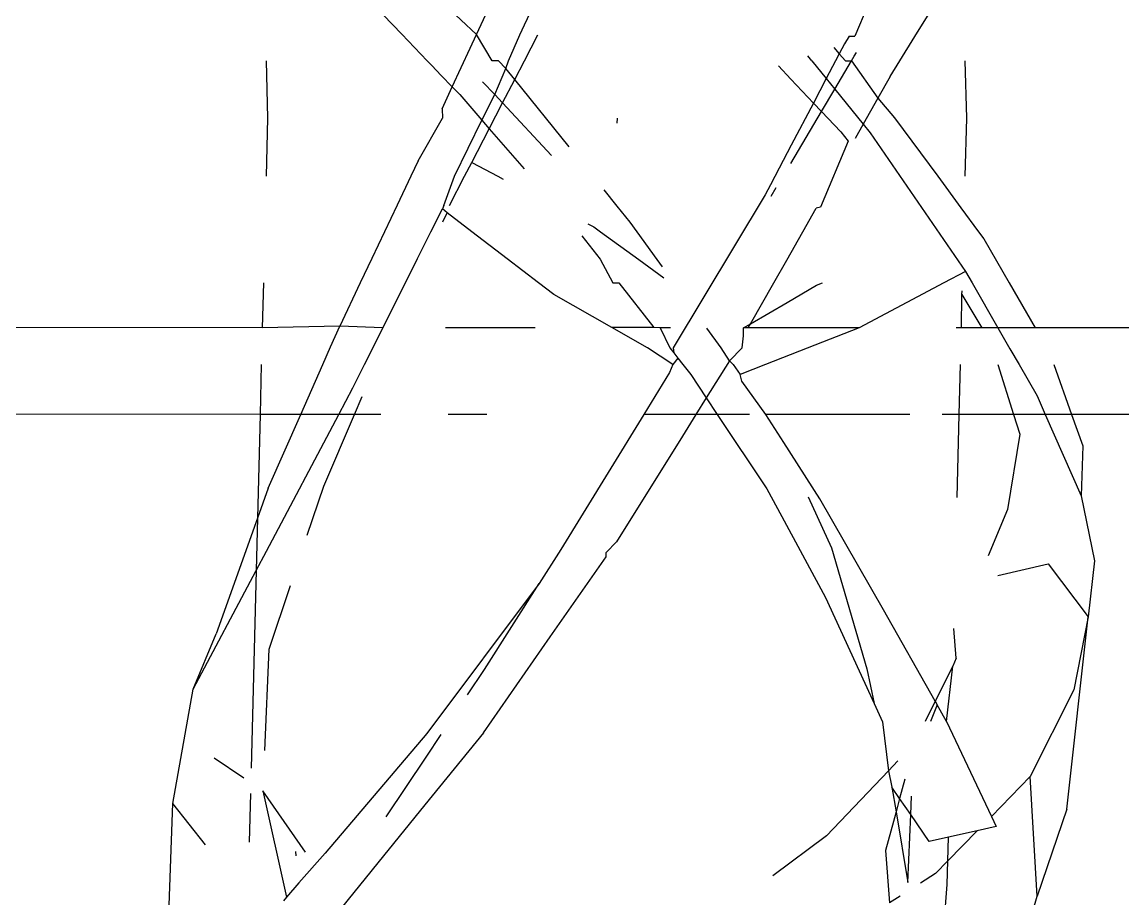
# Model space of a CAD drawing. Header units: inches. Extents: x 3324238 to 135265466, y -1036581 to 20094598.
# Drawn here: x 3354739.2512 to 3354739.6307, y -519086.7703 to -519086.468 of the extents above; entities that cross this region are included whole.
import ezdxf

# ---------------------------------------------------------------- set-up
doc = ezdxf.new("R2010")
doc.units = ezdxf.units.IN
doc.header["$MEASUREMENT"] = 0

msp = doc.modelspace()

# ---------------------------------------------------------------- linework, layer by layer
for p, q in [((3354739.3725, -519086.46225, 0.00267), (3354739.38212, -519086.47224, 0.00267)), ((3354739.40788, -519086.47236, 0.00267), (3354739.39714, -519086.46225, 0.00267)), ((3354739.40788, -519086.47236, 0.00267), (3354739.41268, -519086.46197, 0.00267)), ((3354739.4244, -519086.46903, 0.00267), (3354739.42769, -519086.46225, 0.00267)), ((3354739.5428, -519086.46226, 0.00267), (3354739.53832, -519086.47294, 0.00267)), ((3354739.55897, -519086.47303, 0.00267), (3354739.56566, -519086.46226, 0.00267)), ((3354739.42289, -519086.47242, 0.00267), (3354739.4244, -519086.46903, 0.00267)), ((3354739.38212, -519086.47224, 0.00267), (3354739.3909, -519086.48137, 0.00267)), ((3354739.4057, -519086.47707, 0.00267), (3354739.40788, -519086.47236, 0.00267)), ((3354739.4133, -519086.48138, 0.00267), (3354739.40788, -519086.47236, 0.00267)), ((3354739.4189, -519086.48138, 0.00267), (3354739.42289, -519086.47242, 0.00267)), ((3354739.42445, -519086.48138, 0.00267), (3354739.42908, -519086.47245, 0.00267)), ((3354739.53631, -519086.47293, 0.00267), (3354739.53473, -519086.47553, 0.00267)), ((3354739.53631, -519086.47293, 0.00267), (3354739.53832, -519086.47294, 0.00267)), ((3354739.5538, -519086.48138, 0.00267), (3354739.55897, -519086.47303, 0.00267)), ((3354739.39955, -519086.49036, 0.00267), (3354739.4057, -519086.47707, 0.00267)), ((3354739.53108, -519086.47674, 0.00267), (3354739.53296, -519086.47892, 0.00267)), ((3354739.53473, -519086.47553, 0.00267), (3354739.53296, -519086.47892, 0.00267)), ((3354739.33537, -519086.48137, 0.00267), (3354739.33587, -519086.50111, 0.00267)), ((3354739.3909, -519086.48137, 0.00267), (3354739.39251, -519086.48304, 0.00267)), ((3354739.41544, -519086.48138, 0.00267), (3354739.4133, -519086.48138, 0.00267)), ((3354739.41544, -519086.48138, 0.00267), (3354739.41797, -519086.48402, 0.00267)), ((3354739.41797, -519086.48402, 0.00267), (3354739.4189, -519086.48138, 0.00267)), ((3354739.42108, -519086.48786, 0.00267), (3354739.42445, -519086.48138, 0.00267)), ((3354739.52352, -519086.48138, 0.00267), (3354739.52215, -519086.4797, 0.00267)), ((3354739.52352, -519086.48138, 0.00267), (3354739.52846, -519086.48749, 0.00267)), ((3354739.53166, -519086.48138, 0.00267), (3354739.52846, -519086.48749, 0.00267)), ((3354739.5314, -519086.49112, 0.00267), (3354739.53715, -519086.48138, 0.00267)), ((3354739.53296, -519086.47892, 0.00267), (3354739.53166, -519086.48138, 0.00267)), ((3354739.53296, -519086.47892, 0.00267), (3354739.53508, -519086.48138, 0.00267)), ((3354739.53508, -519086.48138, 0.00267), (3354739.53715, -519086.48138, 0.00267)), ((3354739.53715, -519086.48138, 0.00267), (3354739.53808, -519086.47981, 0.00267)), ((3354739.53715, -519086.48138, 0.00267), (3354739.54624, -519086.4943, 0.00267)), ((3354739.53808, -519086.47981, 0.00267), (3354739.53893, -519086.47853, 0.00267)), ((3354739.55045, -519086.48678, 0.00267), (3354739.5538, -519086.48138, 0.00267)), ((3354739.57687, -519086.50112, 0.00267), (3354739.57637, -519086.48139, 0.00267)), ((3354739.39251, -519086.48304, 0.00267), (3354739.39575, -519086.48641, 0.00267)), ((3354739.41422, -519086.49299, 0.00267), (3354739.41797, -519086.48402, 0.00267)), ((3354739.42108, -519086.48786, 0.00267), (3354739.41797, -519086.48402, 0.00267)), ((3354739.51195, -519086.48308, 0.00267), (3354739.51628, -519086.48768, 0.00267)), ((3354739.39575, -519086.48641, 0.00267), (3354739.39955, -519086.49036, 0.00267)), ((3354739.40995, -519086.48859, 0.00267), (3354739.41422, -519086.49299, 0.00267)), ((3354739.41691, -519086.49588, 0.00267), (3354739.42108, -519086.48786, 0.00267)), ((3354739.43982, -519086.511, 0.00267), (3354739.42108, -519086.48786, 0.00267)), ((3354739.51628, -519086.48768, 0.00267), (3354739.52403, -519086.49592, 0.00267)), ((3354739.52846, -519086.48749, 0.00267), (3354739.52403, -519086.49592, 0.00267)), ((3354739.52846, -519086.48749, 0.00267), (3354739.5314, -519086.49112, 0.00267)), ((3354739.55045, -519086.48678, 0.00267), (3354739.54624, -519086.4943, 0.00267)), ((3354739.39604, -519086.49794, 0.00267), (3354739.39955, -519086.49036, 0.00267)), ((3354739.39955, -519086.49036, 0.00267), (3354739.40213, -519086.49304, 0.00267)), ((3354739.52682, -519086.49888, 0.00267), (3354739.5314, -519086.49112, 0.00267)), ((3354739.5314, -519086.49112, 0.00267), (3354739.54122, -519086.50325, 0.00267)), ((3354739.40213, -519086.49304, 0.00267), (3354739.40977, -519086.50186, 0.00267)), ((3354739.40977, -519086.50186, 0.00267), (3354739.41422, -519086.49299, 0.00267)), ((3354739.41229, -519086.50477, 0.00267), (3354739.41691, -519086.49588, 0.00267)), ((3354739.41422, -519086.49299, 0.00267), (3354739.41691, -519086.49588, 0.00267)), ((3354739.41691, -519086.49588, 0.00267), (3354739.4338, -519086.51396, 0.00267)), ((3354739.52403, -519086.49592, 0.00267), (3354739.51638, -519086.5105, 0.00267)), ((3354739.52403, -519086.49592, 0.00267), (3354739.52682, -519086.49888, 0.00267)), ((3354739.54624, -519086.4943, 0.00267), (3354739.54122, -519086.50325, 0.00267)), ((3354739.54624, -519086.4943, 0.00267), (3354739.55203, -519086.50101, 0.00267)), ((3354739.39604, -519086.49794, 0.00267), (3354739.39612, -519086.50111, 0.00267)), ((3354739.51622, -519086.51682, 0.00267), (3354739.52682, -519086.49888, 0.00267)), ((3354739.52682, -519086.49888, 0.00267), (3354739.53343, -519086.5059, 0.00267)), ((3354739.33587, -519086.50111, 0.00267), (3354739.33536, -519086.52115, 0.00267)), ((3354739.38777, -519086.51581, 0.00267), (3354739.39612, -519086.50111, 0.00267)), ((3354739.40029, -519086.52116, 0.00267), (3354739.40977, -519086.50186, 0.00267)), ((3354739.40977, -519086.50186, 0.00267), (3354739.41229, -519086.50477, 0.00267)), ((3354739.45637, -519086.50112, 0.00267), (3354739.45632, -519086.50291, 0.00267)), ((3354739.54122, -519086.50325, 0.00267), (3354739.53845, -519086.5082, 0.00267)), ((3354739.54122, -519086.50325, 0.00267), (3354739.54361, -519086.5062, 0.00267)), ((3354739.55203, -519086.50101, 0.00267), (3354739.56687, -519086.52117, 0.00267)), ((3354739.57636, -519086.52117, 0.00267), (3354739.57687, -519086.50112, 0.00267)), ((3354739.40624, -519086.51641, 0.00267), (3354739.41229, -519086.50477, 0.00267)), ((3354739.41229, -519086.50477, 0.00267), (3354739.42428, -519086.51863, 0.00267)), ((3354739.53343, -519086.5059, 0.00267), (3354739.53605, -519086.50913, 0.00267)), ((3354739.54361, -519086.5062, 0.00267), (3354739.57394, -519086.55029, 0.00267)), ((3354739.51638, -519086.5105, 0.00267), (3354739.51226, -519086.51836, 0.00267)), ((3354739.53605, -519086.50913, 0.00267), (3354739.52644, -519086.5318, 0.00267)), ((3354739.38777, -519086.51581, 0.00267), (3354739.38524, -519086.52116, 0.00267)), ((3354739.40379, -519086.52116, 0.00267), (3354739.40624, -519086.51641, 0.00267)), ((3354739.40624, -519086.51641, 0.00267), (3354739.41525, -519086.52116, 0.00267)), ((3354739.51226, -519086.51836, 0.00267), (3354739.50921, -519086.52417, 0.00267)), ((3354739.38524, -519086.52116, 0.00267), (3354739.3805, -519086.53115, 0.00267)), ((3354739.39668, -519086.53122, 0.00267), (3354739.40029, -519086.52116, 0.00267)), ((3354739.39862, -519086.53123, 0.00267), (3354739.40379, -519086.52116, 0.00267)), ((3354739.41525, -519086.52116, 0.00267), (3354739.41712, -519086.52215, 0.00267)), ((3354739.56687, -519086.52117, 0.00267), (3354739.57485, -519086.53202, 0.00267)), ((3354739.45642, -519086.53149, 0.00267), (3354739.45187, -519086.52587, 0.00267)), ((3354739.50921, -519086.52417, 0.00267), (3354739.50745, -519086.52752, 0.00267)), ((3354739.50942, -519086.52804, 0.00267), (3354739.51117, -519086.52504, 0.00267)), ((3354739.50745, -519086.52752, 0.00267), (3354739.47564, -519086.58027, 0.00267)), ((3354739.3805, -519086.53115, 0.00267), (3354739.37618, -519086.54028, 0.00267)), ((3354739.39221, -519086.54029, 0.00267), (3354739.39613, -519086.53245, 0.00267)), ((3354739.39668, -519086.53122, 0.00267), (3354739.39613, -519086.53245, 0.00267)), ((3354739.39781, -519086.53374, 0.00267), (3354739.39613, -519086.53245, 0.00267)), ((3354739.39626, -519086.53692, 0.00267), (3354739.39781, -519086.53374, 0.00267)), ((3354739.40632, -519086.54029, 0.00267), (3354739.39781, -519086.53374, 0.00267)), ((3354739.46083, -519086.53694, 0.00267), (3354739.45642, -519086.53149, 0.00267)), ((3354739.5204, -519086.54029, 0.00267), (3354739.52503, -519086.53217, 0.00267)), ((3354739.52644, -519086.5318, 0.00267), (3354739.52503, -519086.53217, 0.00267)), ((3354739.57485, -519086.53202, 0.00267), (3354739.58094, -519086.5403, 0.00267)), ((3354739.44626, -519086.53752, 0.00267), (3354739.44834, -519086.53861, 0.00267)), ((3354739.46325, -519086.54029, 0.00267), (3354739.46083, -519086.53694, 0.00267)), ((3354739.37618, -519086.54028, 0.00267), (3354739.37183, -519086.54946, 0.00267)), ((3354739.38759, -519086.54952, 0.00267), (3354739.39221, -519086.54029, 0.00267)), ((3354739.4185, -519086.54965, 0.00267), (3354739.40632, -519086.54029, 0.00267)), ((3354739.44424, -519086.54173, 0.00267), (3354739.45056, -519086.54978, 0.00267)), ((3354739.44834, -519086.53861, 0.00267), (3354739.45065, -519086.54029, 0.00267)), ((3354739.45065, -519086.54029, 0.00267), (3354739.46381, -519086.54984, 0.00267)), ((3354739.47018, -519086.54987, 0.00267), (3354739.46325, -519086.54029, 0.00267)), ((3354739.51484, -519086.55005, 0.00267), (3354739.5204, -519086.54029, 0.00267)), ((3354739.58094, -519086.5403, 0.00267), (3354739.58277, -519086.54278, 0.00267)), ((3354739.58277, -519086.54278, 0.00267), (3354739.58716, -519086.55035, 0.00267)), ((3354739.37183, -519086.54946, 0.00267), (3354739.36782, -519086.55791, 0.00267)), ((3354739.38339, -519086.55791, 0.00267), (3354739.38759, -519086.54952, 0.00267)), ((3354739.42925, -519086.55792, 0.00267), (3354739.4185, -519086.54965, 0.00267)), ((3354739.45056, -519086.54978, 0.00267), (3354739.45493, -519086.55792, 0.00267)), ((3354739.46381, -519086.54984, 0.00267), (3354739.47248, -519086.55613, 0.00267)), ((3354739.47198, -519086.55237, 0.00267), (3354739.47018, -519086.54987, 0.00267)), ((3354739.51036, -519086.55792, 0.00267), (3354739.51484, -519086.55005, 0.00267)), ((3354739.57394, -519086.55029, 0.00267), (3354739.57646, -519086.55397, 0.00267)), ((3354739.58716, -519086.55035, 0.00267), (3354739.59154, -519086.55793, 0.00267)), ((3354739.57646, -519086.55397, 0.00267), (3354739.56898, -519086.55793, 0.00267)), ((3354739.57646, -519086.55397, 0.00267), (3354739.57874, -519086.55793, 0.00267)), ((3354739.33443, -519086.55791, 0.00267), (3354739.33404, -519086.57336, 0.00267)), ((3354739.36782, -519086.55791, 0.00267), (3354739.36075, -519086.57283, 0.00267)), ((3354739.37565, -519086.57336, 0.00267), (3354739.38339, -519086.55791, 0.00267)), ((3354739.43451, -519086.56196, 0.00267), (3354739.42925, -519086.55792, 0.00267)), ((3354739.45493, -519086.55792, 0.00267), (3354739.45695, -519086.55792, 0.00267)), ((3354739.45695, -519086.55792, 0.00267), (3354739.46906, -519086.57335, 0.00267)), ((3354739.50235, -519086.57199, 0.00267), (3354739.51036, -519086.55792, 0.00267)), ((3354739.51501, -519086.56463, 0.00267), (3354739.52512, -519086.55875, 0.00267)), ((3354739.52512, -519086.55875, 0.00267), (3354739.5272, -519086.55792, 0.00267)), ((3354739.56898, -519086.55793, 0.00267), (3354739.53981, -519086.57337, 0.00267)), ((3354739.57516, -519086.56191, 0.00267), (3354739.57536, -519086.56068, 0.00267)), ((3354739.57874, -519086.55793, 0.00267), (3354739.58763, -519086.57338, 0.00267)), ((3354739.59154, -519086.55793, 0.00267), (3354739.60049, -519086.57338, 0.00267)), ((3354739.45454, -519086.57329, 0.00267), (3354739.43451, -519086.56196, 0.00267)), ((3354739.50235, -519086.57199, 0.00267), (3354739.51501, -519086.56463, 0.00267)), ((3354739.57504, -519086.57338, 0.00267), (3354739.57516, -519086.56191, 0.00267)), ((3354739.57516, -519086.56191, 0.00267), (3354739.58213, -519086.57338, 0.00267)), ((3354739.49996, -519086.57337, 0.00267), (3354739.50235, -519086.57199, 0.00267)), ((3354739.50156, -519086.57337, 0.00267), (3354739.50235, -519086.57199, 0.00267)), ((3354739.33404, -519086.57336, 0.00267), (3354737.52096, -519086.57324, 0.00267)), ((3354739.36075, -519086.57283, 0.00267), (3354739.33404, -519086.57336, 0.00267)), ((3354739.35762, -519086.57992, 0.00267), (3354739.36075, -519086.57283, 0.00267)), ((3354739.37565, -519086.57336, 0.00267), (3354739.36075, -519086.57283, 0.00267)), ((3354739.37235, -519086.57997, 0.00267), (3354739.37565, -519086.57336, 0.00267)), ((3354739.41116, -519086.57337, 0.00267), (3354739.39726, -519086.57337, 0.00267)), ((3354739.42812, -519086.57337, 0.00267), (3354739.41116, -519086.57337, 0.00267)), ((3354739.46906, -519086.57335, 0.00267), (3354739.45454, -519086.57329, 0.00267)), ((3354739.46684, -519086.58025, 0.00267), (3354739.45454, -519086.57329, 0.00267)), ((3354739.47121, -519086.57337, 0.00267), (3354739.46906, -519086.57335, 0.00267)), ((3354739.47474, -519086.57337, 0.00267), (3354739.47121, -519086.57337, 0.00267)), ((3354739.47121, -519086.57337, 0.00267), (3354739.47449, -519086.58027, 0.00267)), ((3354739.49219, -519086.58032, 0.00267), (3354739.48732, -519086.57358, 0.00267)), ((3354739.49947, -519086.58035, 0.00267), (3354739.49998, -519086.57614, 0.00267)), ((3354739.50156, -519086.57337, 0.00267), (3354739.49996, -519086.57337, 0.00267)), ((3354739.49998, -519086.57614, 0.00267), (3354739.49996, -519086.57337, 0.00267)), ((3354739.51479, -519086.57337, 0.00267), (3354739.50156, -519086.57337, 0.00267)), ((3354739.53981, -519086.57337, 0.00267), (3354739.51479, -519086.57337, 0.00267)), ((3354739.53981, -519086.57337, 0.00267), (3354739.5219, -519086.58041, 0.00267)), ((3354739.57504, -519086.57338, 0.00267), (3354739.57328, -519086.57338, 0.00267)), ((3354739.58213, -519086.57338, 0.00267), (3354739.57504, -519086.57338, 0.00267)), ((3354739.58763, -519086.57338, 0.00267), (3354739.58213, -519086.57338, 0.00267)), ((3354739.58763, -519086.57338, 0.00267), (3354739.59179, -519086.58062, 0.00267)), ((3354739.60049, -519086.57338, 0.00267), (3354739.58763, -519086.57338, 0.00267)), ((3354741.449, -519086.5735, 0.00267), (3354739.60049, -519086.57338, 0.00267)), ((3354739.35491, -519086.58604, 0.00267), (3354739.35762, -519086.57992, 0.00267)), ((3354739.36931, -519086.58604, 0.00267), (3354739.37235, -519086.57997, 0.00267)), ((3354739.47552, -519086.58605, 0.00267), (3354739.46684, -519086.58025, 0.00267)), ((3354739.47449, -519086.58027, 0.00267), (3354739.47587, -519086.58202, 0.00267)), ((3354739.4773, -519086.58384, 0.00267), (3354739.47552, -519086.58605, 0.00267)), ((3354739.47564, -519086.58027, 0.00267), (3354739.47587, -519086.58202, 0.00267)), ((3354739.47587, -519086.58202, 0.00267), (3354739.4773, -519086.58384, 0.00267)), ((3354739.4773, -519086.58384, 0.00267), (3354739.47903, -519086.58605, 0.00267)), ((3354739.49507, -519086.58476, 0.00267), (3354739.49219, -519086.58032, 0.00267)), ((3354739.49507, -519086.58476, 0.00267), (3354739.49947, -519086.58035, 0.00267)), ((3354739.5219, -519086.58041, 0.00267), (3354739.50755, -519086.58605, 0.00267)), ((3354739.59179, -519086.58062, 0.00267), (3354739.59492, -519086.58606, 0.00267)), ((3354739.33372, -519086.58604, 0.00267), (3354739.33328, -519086.60323, 0.00267)), ((3354739.34732, -519086.60323, 0.00267), (3354739.35491, -519086.58604, 0.00267)), ((3354739.3653, -519086.59405, 0.00267), (3354739.36931, -519086.58604, 0.00267)), ((3354739.47552, -519086.58605, 0.00267), (3354739.47438, -519086.58882, 0.00267)), ((3354739.47903, -519086.58605, 0.00267), (3354739.48177, -519086.58955, 0.00267)), ((3354739.49507, -519086.58476, 0.00267), (3354739.4871, -519086.59754, 0.00267)), ((3354739.49633, -519086.58605, 0.00267), (3354739.49507, -519086.58476, 0.00267)), ((3354739.49633, -519086.58605, 0.00267), (3354739.49882, -519086.58949, 0.00267)), ((3354739.50755, -519086.58605, 0.00267), (3354739.49882, -519086.58949, 0.00267)), ((3354739.57428, -519086.60324, 0.00267), (3354739.57472, -519086.58606, 0.00267)), ((3354739.58765, -519086.58606, 0.00267), (3354739.59305, -519086.60324, 0.00267)), ((3354739.59492, -519086.58606, 0.00267), (3354739.60112, -519086.59684, 0.00267)), ((3354739.60689, -519086.58606, 0.00267), (3354739.613, -519086.60324, 0.00267)), ((3354739.47438, -519086.58882, 0.00267), (3354739.46555, -519086.60323, 0.00267)), ((3354739.48177, -519086.58955, 0.00267), (3354739.4871, -519086.59754, 0.00267)), ((3354739.49936, -519086.59182, 0.00267), (3354739.49882, -519086.58949, 0.00267)), ((3354739.36044, -519086.60323, 0.00267), (3354739.3653, -519086.59405, 0.00267)), ((3354739.50761, -519086.60324, 0.00267), (3354739.49936, -519086.59182, 0.00267)), ((3354739.36588, -519086.60323, 0.00267), (3354739.36851, -519086.5971, 0.00267)), ((3354739.4871, -519086.59754, 0.00267), (3354739.48355, -519086.60323, 0.00267)), ((3354739.4871, -519086.59754, 0.00267), (3354739.49089, -519086.60324, 0.00267)), ((3354739.60112, -519086.59684, 0.00267), (3354739.60395, -519086.60324, 0.00267)), ((3354739.33328, -519086.60323, 0.00267), (3354737.55384, -519086.60311, 0.00267)), ((3354739.33328, -519086.60323, 0.00267), (3354739.33238, -519086.63905, 0.00267)), ((3354739.34732, -519086.60323, 0.00267), (3354739.33328, -519086.60323, 0.00267)), ((3354739.33547, -519086.65036, 0.00267), (3354739.36044, -519086.60323, 0.00267)), ((3354739.33607, -519086.62866, 0.00267), (3354739.34732, -519086.60323, 0.00267)), ((3354739.36044, -519086.60323, 0.00267), (3354739.34732, -519086.60323, 0.00267)), ((3354739.35522, -519086.62804, 0.00267), (3354739.36588, -519086.60323, 0.00267)), ((3354739.36588, -519086.60323, 0.00267), (3354739.36044, -519086.60323, 0.00267)), ((3354739.37493, -519086.60323, 0.00267), (3354739.36588, -519086.60323, 0.00267)), ((3354739.41141, -519086.60323, 0.00267), (3354739.39809, -519086.60323, 0.00267)), ((3354739.46555, -519086.60323, 0.00267), (3354739.45328, -519086.62328, 0.00267)), ((3354739.47734, -519086.60323, 0.00267), (3354739.46555, -519086.60323, 0.00267)), ((3354739.48355, -519086.60323, 0.00267), (3354739.47734, -519086.60323, 0.00267)), ((3354739.48355, -519086.60323, 0.00267), (3354739.47888, -519086.61073, 0.00267)), ((3354739.49089, -519086.60324, 0.00267), (3354739.48355, -519086.60323, 0.00267)), ((3354739.49089, -519086.60324, 0.00267), (3354739.50799, -519086.62889, 0.00267)), ((3354739.50202, -519086.60324, 0.00267), (3354739.49089, -519086.60324, 0.00267)), ((3354739.51403, -519086.60324, 0.00267), (3354739.50761, -519086.60324, 0.00267)), ((3354739.51379, -519086.61289, 0.00267), (3354739.50761, -519086.60324, 0.00267)), ((3354739.55731, -519086.60324, 0.00267), (3354739.51403, -519086.60324, 0.00267)), ((3354739.57428, -519086.60324, 0.00267), (3354739.56838, -519086.60324, 0.00267)), ((3354739.57356, -519086.63188, 0.00267), (3354739.57428, -519086.60324, 0.00267)), ((3354739.59305, -519086.60324, 0.00267), (3354739.57428, -519086.60324, 0.00267)), ((3354739.59305, -519086.60324, 0.00267), (3354739.5952, -519086.61008, 0.00267)), ((3354739.60395, -519086.60324, 0.00267), (3354739.59305, -519086.60324, 0.00267)), ((3354739.60395, -519086.60324, 0.00267), (3354739.61636, -519086.63127, 0.00267)), ((3354739.613, -519086.60324, 0.00267), (3354739.60395, -519086.60324, 0.00267)), ((3354739.613, -519086.60324, 0.00267), (3354739.61687, -519086.61414, 0.00267)), ((3354741.44825, -519086.60336, 0.00267), (3354739.613, -519086.60324, 0.00267)), ((3354739.5952, -519086.61008, 0.00267), (3354739.59088, -519086.63598, 0.00267)), ((3354739.47888, -519086.61073, 0.00267), (3354739.45616, -519086.64718, 0.00267)), ((3354739.52625, -519086.63237, 0.00267), (3354739.51379, -519086.61289, 0.00267)), ((3354739.61687, -519086.61414, 0.00267), (3354739.61636, -519086.63127, 0.00267)), ((3354739.45328, -519086.62328, 0.00267), (3354739.437, -519086.64984, 0.00267)), ((3354739.33607, -519086.62866, 0.00267), (3354739.33238, -519086.63905, 0.00267)), ((3354739.34957, -519086.64492, 0.00267), (3354739.35522, -519086.62804, 0.00267)), ((3354739.50799, -519086.62889, 0.00267), (3354739.51314, -519086.63848, 0.00267)), ((3354739.52225, -519086.63161, 0.00267), (3354739.53026, -519086.64919, 0.00267)), ((3354739.54823, -519086.67056, 0.00267), (3354739.52625, -519086.63237, 0.00267)), ((3354739.61636, -519086.63127, 0.00267), (3354739.62094, -519086.65371, 0.00267)), ((3354739.59088, -519086.63598, 0.00267), (3354739.58423, -519086.65197, 0.00267)), ((3354739.33238, -519086.63905, 0.00267), (3354739.31818, -519086.67893, 0.00267)), ((3354739.33238, -519086.63905, 0.00267), (3354739.33192, -519086.65706, 0.00267)), ((3354739.51314, -519086.63848, 0.00267), (3354739.52815, -519086.66641, 0.00267)), ((3354739.45258, -519086.65086, 0.00267), (3354739.45616, -519086.64718, 0.00267)), ((3354739.33192, -519086.65706, 0.00267), (3354739.33547, -519086.65036, 0.00267)), ((3354739.437, -519086.64984, 0.00267), (3354739.42951, -519086.66158, 0.00267)), ((3354739.45254, -519086.65237, 0.00267), (3354739.45258, -519086.65086, 0.00267)), ((3354739.53026, -519086.64919, 0.00267), (3354739.54245, -519086.6909, 0.00267)), ((3354739.43333, -519086.67992, 0.00267), (3354739.45254, -519086.65237, 0.00267)), ((3354739.58765, -519086.65874, 0.00267), (3354739.60489, -519086.65474, 0.00267)), ((3354739.60489, -519086.65474, 0.00267), (3354739.61879, -519086.67307, 0.00267)), ((3354739.62094, -519086.65371, 0.00267), (3354739.61879, -519086.67307, 0.00267)), ((3354739.31021, -519086.69795, 0.00267), (3354739.33192, -519086.65706, 0.00267)), ((3354739.33192, -519086.65706, 0.00267), (3354739.33019, -519086.72523, 0.00267)), ((3354739.33643, -519086.68414, 0.00267), (3354739.34376, -519086.66226, 0.00267)), ((3354739.42951, -519086.66158, 0.00267), (3354739.39075, -519086.71319, 0.00267)), ((3354739.41062, -519086.69121, 0.00267), (3354739.42951, -519086.66158, 0.00267)), ((3354739.52815, -519086.66641, 0.00267), (3354739.545, -519086.70293, 0.00267)), ((3354739.56597, -519086.70212, 0.00267), (3354739.54823, -519086.67056, 0.00267)), ((3354739.61134, -519086.73937, 0.00267), (3354739.61879, -519086.67307, 0.00267)), ((3354739.61879, -519086.67307, 0.00267), (3354739.61385, -519086.69824, 0.00267)), ((3354739.5732, -519086.68723, 0.00267), (3354739.57241, -519086.67699, 0.00267)), ((3354739.31021, -519086.69795, 0.00267), (3354739.31818, -519086.67893, 0.00267)), ((3354739.41026, -519086.71301, 0.00267), (3354739.43333, -519086.67992, 0.00267)), ((3354739.33488, -519086.71906, 0.00267), (3354739.33643, -519086.68414, 0.00267)), ((3354739.57208, -519086.68999, 0.00267), (3354739.56597, -519086.70212, 0.00267)), ((3354739.56987, -519086.70906, 0.00267), (3354739.57208, -519086.68999, 0.00267)), ((3354739.5732, -519086.68723, 0.00267), (3354739.57208, -519086.68999, 0.00267)), ((3354739.40484, -519086.69988, 0.00267), (3354739.41062, -519086.69121, 0.00267)), ((3354739.54245, -519086.6909, 0.00267), (3354739.545, -519086.70293, 0.00267)), ((3354739.30321, -519086.73731, 0.00267), (3354739.31021, -519086.69795, 0.00267)), ((3354739.61385, -519086.69824, 0.00267), (3354739.59874, -519086.7281, 0.00267)), ((3354739.545, -519086.70293, 0.00267), (3354739.54787, -519086.70917, 0.00267)), ((3354739.56597, -519086.70212, 0.00267), (3354739.56258, -519086.7091, 0.00267)), ((3354739.56667, -519086.70336, 0.00267), (3354739.56435, -519086.70909, 0.00267)), ((3354739.56597, -519086.70212, 0.00267), (3354739.56667, -519086.70336, 0.00267)), ((3354739.56987, -519086.70906, 0.00267), (3354739.56667, -519086.70336, 0.00267)), ((3354739.54787, -519086.70917, 0.00267), (3354739.54989, -519086.72611, 0.00267)), ((3354739.56987, -519086.70906, 0.00267), (3354739.58538, -519086.74179, 0.00267)), ((3354739.41026, -519086.71301, 0.00267), (3354739.39012, -519086.73786, 0.00267)), ((3354739.39075, -519086.71319, 0.00267), (3354739.35571, -519086.75443, 0.00267)), ((3354739.39054, -519086.72135, 0.00267), (3354739.39572, -519086.71356, 0.00267)), ((3354739.31752, -519086.72162, 0.00267), (3354739.3277, -519086.72851, 0.00267)), ((3354739.37678, -519086.74201, 0.00267), (3354739.39054, -519086.72135, 0.00267)), ((3354739.55313, -519086.7227, 0.00267), (3354739.54989, -519086.72611, 0.00267)), ((3354739.54989, -519086.72611, 0.00267), (3354739.52857, -519086.74853, 0.00267)), ((3354739.54989, -519086.72611, 0.00267), (3354739.55109, -519086.73178, 0.00267)), ((3354739.59874, -519086.7281, 0.00267), (3354739.58538, -519086.74179, 0.00267)), ((3354739.60115, -519086.76931, 0.00267), (3354739.59874, -519086.7281, 0.00267)), ((3354739.55109, -519086.73178, 0.00267), (3354739.5525, -519086.74022, 0.00267)), ((3354739.55375, -519086.73565, 0.00267), (3354739.55109, -519086.73178, 0.00267)), ((3354739.55557, -519086.72896, 0.00267), (3354739.55375, -519086.73565, 0.00267)), ((3354739.32997, -519086.73394, 0.00267), (3354739.32955, -519086.75066, 0.00267)), ((3354739.33426, -519086.73296, 0.00267), (3354739.34237, -519086.76967, 0.00267)), ((3354739.34894, -519086.75409, 0.00267), (3354739.33426, -519086.73296, 0.00267)), ((3354739.55375, -519086.73565, 0.00267), (3354739.5525, -519086.74022, 0.00267)), ((3354739.55756, -519086.7412, 0.00267), (3354739.55375, -519086.73565, 0.00267)), ((3354739.55756, -519086.7412, 0.00267), (3354739.55783, -519086.73478, 0.00267)), ((3354739.30178, -519086.7788, 0.00267), (3354739.30321, -519086.73731, 0.00267)), ((3354739.31449, -519086.75161, 0.00267), (3354739.30321, -519086.73731, 0.00267)), ((3354739.39012, -519086.73786, 0.00267), (3354739.37586, -519086.75545, 0.00267)), ((3354739.61134, -519086.73937, 0.00267), (3354739.60115, -519086.76931, 0.00267)), ((3354739.5525, -519086.74022, 0.00267), (3354739.54889, -519086.75352, 0.00267)), ((3354739.5525, -519086.74022, 0.00267), (3354739.55657, -519086.76463, 0.00267)), ((3354739.55657, -519086.76463, 0.00267), (3354739.55756, -519086.7412, 0.00267)), ((3354739.56394, -519086.7505, 0.00267), (3354739.55756, -519086.7412, 0.00267)), ((3354739.58538, -519086.74179, 0.00267), (3354739.58703, -519086.74529, 0.00267)), ((3354739.58052, -519086.74676, 0.00267), (3354739.57038, -519086.75714, 0.00267)), ((3354739.58052, -519086.74676, 0.00267), (3354739.57059, -519086.749, 0.00267)), ((3354739.58703, -519086.74529, 0.00267), (3354739.58052, -519086.74676, 0.00267)), ((3354739.52857, -519086.74853, 0.00267), (3354739.51, -519086.76227, 0.00267)), ((3354739.57059, -519086.749, 0.00267), (3354739.56394, -519086.7505, 0.00267)), ((3354739.57038, -519086.75714, 0.00267), (3354739.57059, -519086.749, 0.00267)), ((3354739.34576, -519086.75543, 0.00267), (3354739.34561, -519086.75392, 0.00267)), ((3354739.35571, -519086.75443, 0.00267), (3354739.34667, -519086.76476, 0.00267)), ((3354739.54889, -519086.75352, 0.00267), (3354739.55023, -519086.77165, 0.00267)), ((3354739.37586, -519086.75545, 0.00267), (3354739.35934, -519086.77585, 0.00267)), ((3354739.57038, -519086.75714, 0.00267), (3354739.56609, -519086.76154, 0.00267)), ((3354739.57018, -519086.76532, 0.00267), (3354739.57038, -519086.75714, 0.00267)), ((3354739.56609, -519086.76154, 0.00267), (3354739.5609, -519086.76485, 0.00267)), ((3354739.34667, -519086.76476, 0.00267), (3354739.34237, -519086.76967, 0.00267)), ((3354739.56449, -519086.83999, 0.00267), (3354739.57018, -519086.76532, 0.00267)), ((3354739.34237, -519086.76967, 0.00267), (3354739.34132, -519086.77087, 0.00267)), ((3354739.55398, -519086.76926, 0.00267), (3354739.55023, -519086.77165, 0.00267)), ((3354739.5905, -519086.80657, 0.00267), (3354739.60115, -519086.76931, 0.00267))]:
    msp.add_line(p, q)

doc.saveas('drawing.dxf')
